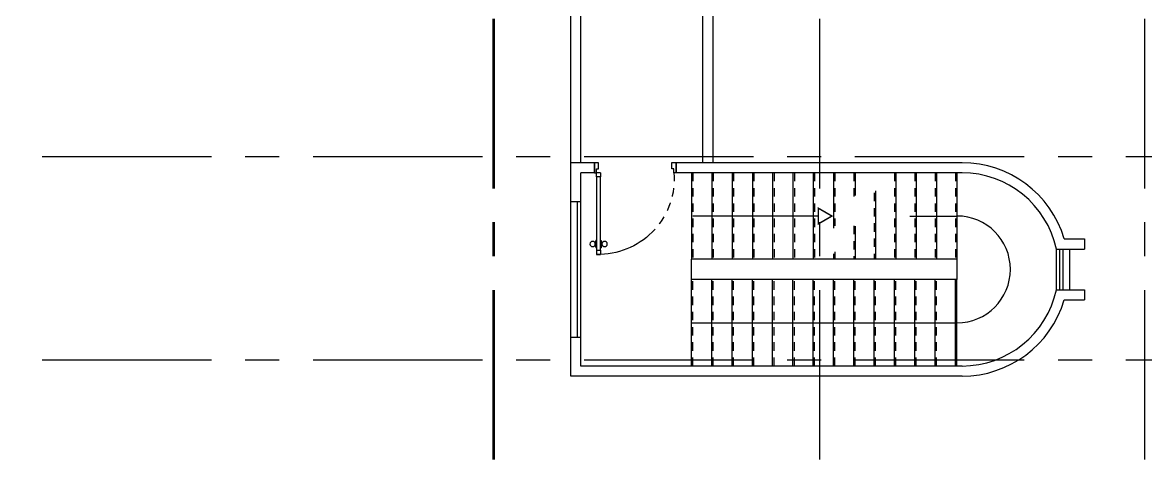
# Model space of a CAD drawing. Extents: x 417866242 to 417866469, y 43498047 to 43498124.
# Drawn here: x 417866409.37 to 417866425.95, y 43498046.72 to 43498053.17 of the extents above; entities that cross this region are included whole.
import ezdxf

# ---------------------------------------------------------------- set-up
doc = ezdxf.new("R2010")
doc.units = 0
doc.header["$MEASUREMENT"] = 0
for name, pattern in [('CENTERX2', [4, 2.5, -0.5, 0.5, -0.5]), ('HIDDEN', [0.375, 0.25, -0.125]), ('HIDDEN2', [0.1875, 0.125, -0.0625])]:
    doc.linetypes.add(name, pattern=pattern)
for name, color, linetype in [('AXES', 11, 'CENTERX2'), ('DOOR', 11, 'CONTINUOUS'), ('ROOF', 11, 'CONTINUOUS'), ('STR', 11, 'CONTINUOUS'), ('WALL', 11, 'CONTINUOUS'), ('WIN', 11, 'CONTINUOUS')]:
    doc.layers.add(name, color=color, linetype=linetype)

# ---------------------------------------------------------------- blocks, each defined once
blk = doc.blocks.new('A$C7FB5060D')
at = {"layer": 'DOOR', "color": 0, "linetype": 'ByBlock'}
for p, q in [((1.203370356772211, 1.270676603227912), (1.203370356772211, 1.240592328416824)), ((1.353374568192521, 1.270676410247688), (1.203370356786763, 1.270675461200881)), ((1.203370356772211, 1.240592328416824), (1.263538906394388, 1.240592328416824)), ((1.263538906394388, 1.240592328416824), (1.263538906394388, 1.210508053605736)), ((1.263538906394388, 1.210508053605736), (1.353374568192521, 1.210507860625512)), ((1.353374568192521, 1.210507860625512), (1.353374568192521, 1.270676410247688)), ((0.2074101930338657, 0.1662227063789032), (0.09910680372559, 0.1662227063789032)), ((0.09910680372559, 0.1575584352394799), (0.09910680372559, 0.1662227063789032)), ((0.1142692782304948, 0.1770530453140964), (0.1922477185289608, 0.1770530453140964)), ((0.1142692782304948, 0.1662227063789032), (0.1142692782304948, 0.1770530453140964)), ((0.1142692782304948, 0.1662227063789032), (0.1922477185289608, 0.1662227063789032)), ((0.1922477185289608, 0.1662227063789032), (0.1922477185289608, 0.1770530453140964)), ((0.2074101930338657, 0.1575584352394799), (0.2074101930338657, 0.1662227063789032)), ((0.06016867535072379, 0.1575584352394799), (1.257285475730896e-07, 0.1575584352322039)), ((1.257285475730896e-07, 0.1575584352394799), (1.257285475730896e-07, 0.09738988561730366)), ((1.257285475730896e-07, 0.09738988561730366), (1.257285475730896e-07, 0.1575584352394799)), ((0.06016867535072379, 0.09738988561730366), (1.257285475730896e-07, 0.09738988561730366)), ((0.06016867535072379, 0.09738988561730366), (0.06016867535072379, 0.1575584352394799)), ((0.09910680372559, 0.09738988561730366), (0.09910680372559, 0.08872561447060434)), ((0.2074101930338657, 0.08872561447060434), (0.09910680372559, 0.08872561447060434)), ((0.1142692782304948, 0.08872561447060434), (0.1922477185289608, 0.08872561447060434)), ((0.1142692782304948, 0.08872561447060434), (0.1142692782304948, 0.07789527554268716)), ((0.1142692782304948, 0.07789527554268716), (0.1922477185289608, 0.07789527554268716)), ((0.1922477185289608, 0.08872561447060434), (0.1922477185289608, 0.07789527554268716)), ((0.2074101930338657, 0.09738988561730366), (0.2074101930338657, 0.08872561447060434)), ((1.203371118128416, 0.1575584352394799), (1.143202568520792, 0.1575584352394799)), ((1.143202568520792, 0.1575584352394799), (1.143202568520792, 0.09738988561730366)), ((1.143202568520792, 0.09738988561730366), (1.203371118128416, 0.09738988561730366)), ((1.203371118128416, 0.1575584352394799), (1.203371118128416, 0.09738988561730366)), ((1.203371118128416, 0.09738988561730366), (1.263539667750592, 0.09738988561730366)), ((1.203371118128416, 0.06730561080621555), (1.203371118128416, 0.09738988561730366)), ((1.203371118128416, 0.06730561080621555), (1.353371199642424, 0.06730541780416388)), ((1.263539667750592, 0.1274741604283918), (1.353371199642424, 0.1274739674263401)), ((1.263539667750592, 0.09738988561730366), (1.263539667750592, 0.1274741604283918)), ((1.353371199642424, 0.1274739674263401), (1.353371199642424, 0.06730541780416388))]:
    blk.add_line(p, q, dxfattribs=at)
at = {"layer": 'DOOR', "linetype": 'ByBlock'}
for p, q in [((0.06016867535072379, 0.1575584352394799), (1.143202568520792, 0.1575584352394799)), ((1.143202568520792, 0.09738988561730366), (0.06016867535072379, 0.09738988561730366))]:
    blk.add_line(p, q, dxfattribs=at)
at = {"layer": 'DOOR', "color": 0, "linetype": 'ByBlock'}
for centre in [(0.1532584983797278, 0.2159591657400597), (0.1532584983797278, 0.03898915511672385)]:
    blk.add_circle(centre, 0.03898922015373801, dxfattribs=at)
at = {"layer": 'DOOR', "linetype": 'HIDDEN', "ltscale": 0.5}
blk.add_arc((1.116126666005584, 0.1274741604283918), 1.116531915121715, 85.5184477307506, 178.456012962987, dxfattribs=at)
at = {"layer": 'WALL'}
for p, q in [((1.353375329548726, 1.27067641022586), (1.203371118128416, 1.270676603206084)), ((1.353371199642424, 0.06730541780416388), (1.203371118128416, 0.06730561080621555)), ((1.353371199642424, 0.06730541780416388), (1.203371118142968, 0.06730446878646035)), ((1.203371118128416, 0.06730541780416388), (1.353371118137147, 0.06730541780416388))]:
    blk.add_line(p, q, dxfattribs=at)

msp = doc.modelspace()

# ---------------------------------------------------------------- linework, layer by layer
at = {"layer": 'AXES'}
for p, q in [((417866421.1410165, 43498046.72449277), (417866421.1410165, 43498123.53716789)), ((417866416.3210165, 43498046.72449277), (417866416.3210165, 43498123.18716789)), ((417866416.3410165, 43498046.72449277), (417866416.3410165, 43498123.18716789)), ((417866425.9410165, 43498046.72449277), (417866425.9410165, 43498123.18716789)), ((417866468.1610165, 43498051.18878641), (417866400.1210165, 43498051.18878641)), ((417866468.1610165, 43498048.18878641), (417866400.1210165, 43498048.18878641))]:
    msp.add_line(p, q, dxfattribs=at)
at = {"layer": 'ROOF'}
for p, q in [((417866417.6160165, 43498051.10378747), (417866417.6160165, 43498061.13878641)), ((417866419.4160165, 43498051.10378747), (417866419.4160165, 43498061.13878641)), ((417866417.4660165, 43498051.10378747), (417866417.4660165, 43498061.03878641)), ((417866419.5660165, 43498051.10378747), (417866419.5660165, 43498061.03878641)), ((417866419.2462191, 43498049.37878747), (417866419.2462191, 43498049.67878746)), ((417866423.1662191, 43498049.67878746), (417866419.2462191, 43498049.67878746)), ((417866421.3462191, 43498049.7585366), (417866421.3462191, 43498049.67878746)), ((417866421.3462191, 43498049.7585366), (417866421.3462191, 43498049.67878746)), ((417866421.3662191, 43498049.79056613), (417866421.3662191, 43498049.67878746)), ((417866421.3662191, 43498049.79056613), (417866421.3662191, 43498049.67878746)), ((417866423.1662191, 43498049.67878746), (417866423.1662191, 43498049.37878747)), ((417866423.1662191, 43498049.37878747), (417866419.2462191, 43498049.37878747))]:
    msp.add_line(p, q, dxfattribs=at)
at = {"layer": 'STR'}
for p, q in [((417866419.2462191, 43498050.95378746), (417866419.2462191, 43498049.67878746)), ((417866419.5462191, 43498050.95378746), (417866419.5462191, 43498049.67878746)), ((417866419.8462191, 43498050.95378746), (417866419.8462191, 43498049.67878746)), ((417866420.1462191, 43498050.95378746), (417866420.1462191, 43498049.67878746)), ((417866420.4462191, 43498050.95378746), (417866420.4462191, 43498049.67878746)), ((417866420.7462191, 43498050.95378746), (417866420.7462191, 43498049.67878746)), ((417866421.0462191, 43498050.95378746), (417866421.0462191, 43498049.67878746)), ((417866421.3462191, 43498050.95378746), (417866421.3462191, 43498050.13981379)), ((417866421.6662191, 43498050.95378746), (417866421.6662191, 43498050.61742829)), ((417866422.2662191, 43498050.95378746), (417866422.2662191, 43498049.67878746)), ((417866422.5662191, 43498050.95378746), (417866422.5662191, 43498049.67878746)), ((417866422.8662191, 43498050.95378746), (417866422.8662191, 43498049.67878746)), ((417866423.1662191, 43498050.95378746), (417866423.1662191, 43498049.67878746)), ((417866421.9662191, 43498050.68868403), (417866421.9662191, 43498049.67878746)), ((417866421.1211393, 43498050.31628747), (417866419.2662191, 43498050.31628747)), ((417866422.4730693, 43498050.31628747), (417866423.1686574, 43498050.31628747)), ((417866421.6662191, 43498050.16870759), (417866421.6662191, 43498049.67878746)), ((417866419.2462191, 43498048.10378747), (417866419.2462191, 43498049.37878747)), ((417866419.5462191, 43498048.10378747), (417866419.5462191, 43498049.37878747)), ((417866419.8462191, 43498048.10378747), (417866419.8462191, 43498049.37878747)), ((417866420.1462191, 43498048.10378747), (417866420.1462191, 43498049.37878747)), ((417866420.4462191, 43498048.10378747), (417866420.4462191, 43498049.37878747)), ((417866420.7462191, 43498048.10378747), (417866420.7462191, 43498049.37878747)), ((417866421.0462191, 43498048.10378747), (417866421.0462191, 43498049.37878747)), ((417866421.3462191, 43498048.10378747), (417866421.3462191, 43498049.37878747)), ((417866421.6462191, 43498048.10378747), (417866421.6462191, 43498049.37878747)), ((417866421.9462191, 43498048.10378747), (417866421.9462191, 43498049.37878747)), ((417866422.2462191, 43498048.10378747), (417866422.2462191, 43498049.37878747)), ((417866422.5462191, 43498048.10378747), (417866422.5462191, 43498049.37878747)), ((417866422.8462191, 43498048.10378747), (417866422.8462191, 43498049.37878747)), ((417866423.1462191, 43498048.10378747), (417866423.1462191, 43498049.37878747)), ((417866423.1662191, 43498048.10378747), (417866423.1662191, 43498049.37878747)), ((417866419.2462191, 43498048.74128746), (417866423.1686574, 43498048.74128746))]:
    msp.add_line(p, q, dxfattribs=at)
at = {"layer": 'STR', "linetype": 'HIDDEN2'}
for p, q in [((417866419.2662191, 43498050.95378746), (417866419.2662191, 43498049.67878746)), ((417866419.5662191, 43498050.95378746), (417866419.5662191, 43498049.67878746)), ((417866419.8662191, 43498050.95378746), (417866419.8662191, 43498049.67878746)), ((417866420.1662191, 43498050.95378746), (417866420.1662191, 43498049.67878746)), ((417866420.4662191, 43498050.95378746), (417866420.4662191, 43498049.67878746)), ((417866420.7662191, 43498050.95378746), (417866420.7662191, 43498049.67878746)), ((417866421.0662191, 43498050.95378746), (417866421.0662191, 43498049.67878746)), ((417866421.3662191, 43498050.95378746), (417866421.3662191, 43498050.17184332)), ((417866421.6462191, 43498050.95378746), (417866421.6462191, 43498050.58862112)), ((417866422.2462191, 43498050.95378746), (417866422.2462191, 43498049.67878746)), ((417866422.5462191, 43498050.95378746), (417866422.5462191, 43498049.67878746)), ((417866422.8462191, 43498050.95378746), (417866422.8462191, 43498049.67878746)), ((417866423.1462191, 43498050.95378746), (417866423.1462191, 43498049.67878746)), ((417866421.9462191, 43498050.65987687), (417866421.9462191, 43498049.67878746)), ((417866421.6462191, 43498050.17271128), (417866421.6462191, 43498049.67878746)), ((417866419.2662191, 43498048.10378747), (417866419.2662191, 43498049.37878747)), ((417866419.5662191, 43498048.10378747), (417866419.5662191, 43498049.37878747)), ((417866419.8662191, 43498048.10378747), (417866419.8662191, 43498049.37878747)), ((417866420.1662191, 43498048.10378747), (417866420.1662191, 43498049.37878747)), ((417866420.4662191, 43498048.10378747), (417866420.4662191, 43498049.37878747)), ((417866420.7662191, 43498048.10378747), (417866420.7662191, 43498049.37878747)), ((417866421.0662191, 43498048.10378747), (417866421.0662191, 43498049.37878747)), ((417866421.3662191, 43498048.10378747), (417866421.3662191, 43498049.37878747)), ((417866421.6662191, 43498048.10378747), (417866421.6662191, 43498049.37878747)), ((417866421.9662191, 43498048.10378747), (417866421.9662191, 43498049.37878747)), ((417866422.2662191, 43498048.10378747), (417866422.2662191, 43498049.37878747)), ((417866422.5662191, 43498048.10378747), (417866422.5662191, 43498049.37878747)), ((417866422.8662191, 43498048.10378747), (417866422.8662191, 43498049.37878747)), ((417866423.1462191, 43498048.10378747), (417866423.1462191, 43498049.37878747)), ((417866423.1662191, 43498048.10378747), (417866423.1662191, 43498049.37878747))]:
    msp.add_line(p, q, dxfattribs=at)
at = {"layer": 'STR', "const_width": 0.02151219134471617}
msp.add_lwpolyline([(417866421.1211393, 43498050.20081741), (417866421.1211393, 43498050.43175752), (417866421.3211393, 43498050.31628747)], close=True, dxfattribs=at)
at = {"layer": 'STR'}
msp.add_arc((417866423.1686574, 43498049.52878746), 0.7875, 270, 90, dxfattribs=at)
at = {"layer": 'WALL'}
for p, q in [((417866417.4660165, 43498050.52878746), (417866417.4660165, 43498051.10378747)), ((417866417.8160165, 43498051.10378747), (417866417.4660165, 43498051.10378747)), ((417866417.8160165, 43498050.95378746), (417866417.8160165, 43498051.10378747)), ((417866419.0193884, 43498050.95378746), (417866419.0193884, 43498051.10378747)), ((417866423.2415537, 43498051.10378747), (417866419.0193884, 43498051.10378747)), ((417866417.6160165, 43498050.52878746), (417866417.6160165, 43498050.95378746)), ((417866417.8160165, 43498050.95378746), (417866417.6160165, 43498050.95378746)), ((417866423.2415538, 43498050.95378746), (417866419.0193884, 43498050.95378746)), ((417866417.4660165, 43498050.52878746), (417866417.6160165, 43498050.52878746)), ((417866424.7508991, 43498049.97878747), (417866425.0508991, 43498049.97878747)), ((417866425.0508991, 43498049.97878747), (417866425.0508991, 43498049.82878746)), ((417866424.6346229, 43498049.82878746), (417866425.0508991, 43498049.82878746)), ((417866424.6346229, 43498049.22878747), (417866425.0508991, 43498049.22878747)), ((417866425.0508991, 43498049.22878747), (417866425.0508991, 43498049.07878746)), ((417866424.7508991, 43498049.07878746), (417866425.0508991, 43498049.07878746)), ((417866417.4660165, 43498047.95378746), (417866417.4660165, 43498048.52878746)), ((417866417.4660165, 43498048.52878746), (417866417.6160165, 43498048.52878746)), ((417866417.6160165, 43498048.10378747), (417866417.6160165, 43498048.52878746)), ((417866423.2415538, 43498048.10378747), (417866417.6160165, 43498048.10378747)), ((417866423.2415544, 43498047.95378746), (417866417.4660165, 43498047.95378746))]:
    msp.add_line(p, q, dxfattribs=at)
for radius, start, end in [(1.575000000000146, 16.60156250938859, 90.00002732075669), (1.424999999999884, 12.15315300045873, 90.0000239056621), (1.424999999999884, 269.9999760943379, 347.8468469995413), (1.575000000000146, 270, 343.3984374906115)]:
    msp.add_arc((417866423.2415544, 43498049.52878746), radius, start, end, dxfattribs=at)
at = {"layer": 'WIN'}
for p, q in [((417866417.4660165, 43498048.52878746), (417866417.4660165, 43498050.52878746)), ((417866417.5660165, 43498048.52878746), (417866417.5660165, 43498050.52878746)), ((417866417.6160165, 43498048.52878746), (417866417.6160165, 43498050.52878746)), ((417866424.6346179, 43498049.22878855), (417866424.6346179, 43498049.82878638)), ((417866424.6846179, 43498049.22878855), (417866424.6846179, 43498049.82878638)), ((417866424.7346178, 43498049.22878855), (417866424.7346178, 43498049.82878638)), ((417866424.8346179, 43498049.22878855), (417866424.8346179, 43498049.82878638))]:
    msp.add_line(p, q, dxfattribs=at)

# ---------------------------------------------------------------- block references
at = {"layer": 'DOOR', "linetype": 'Continuous', "xscale": -1, "rotation": 270}
msp.add_blockref('A$C7FB5060D', (417866417.7487121, 43498049.75041635), dxfattribs=at)

doc.saveas('drawing.dxf')
